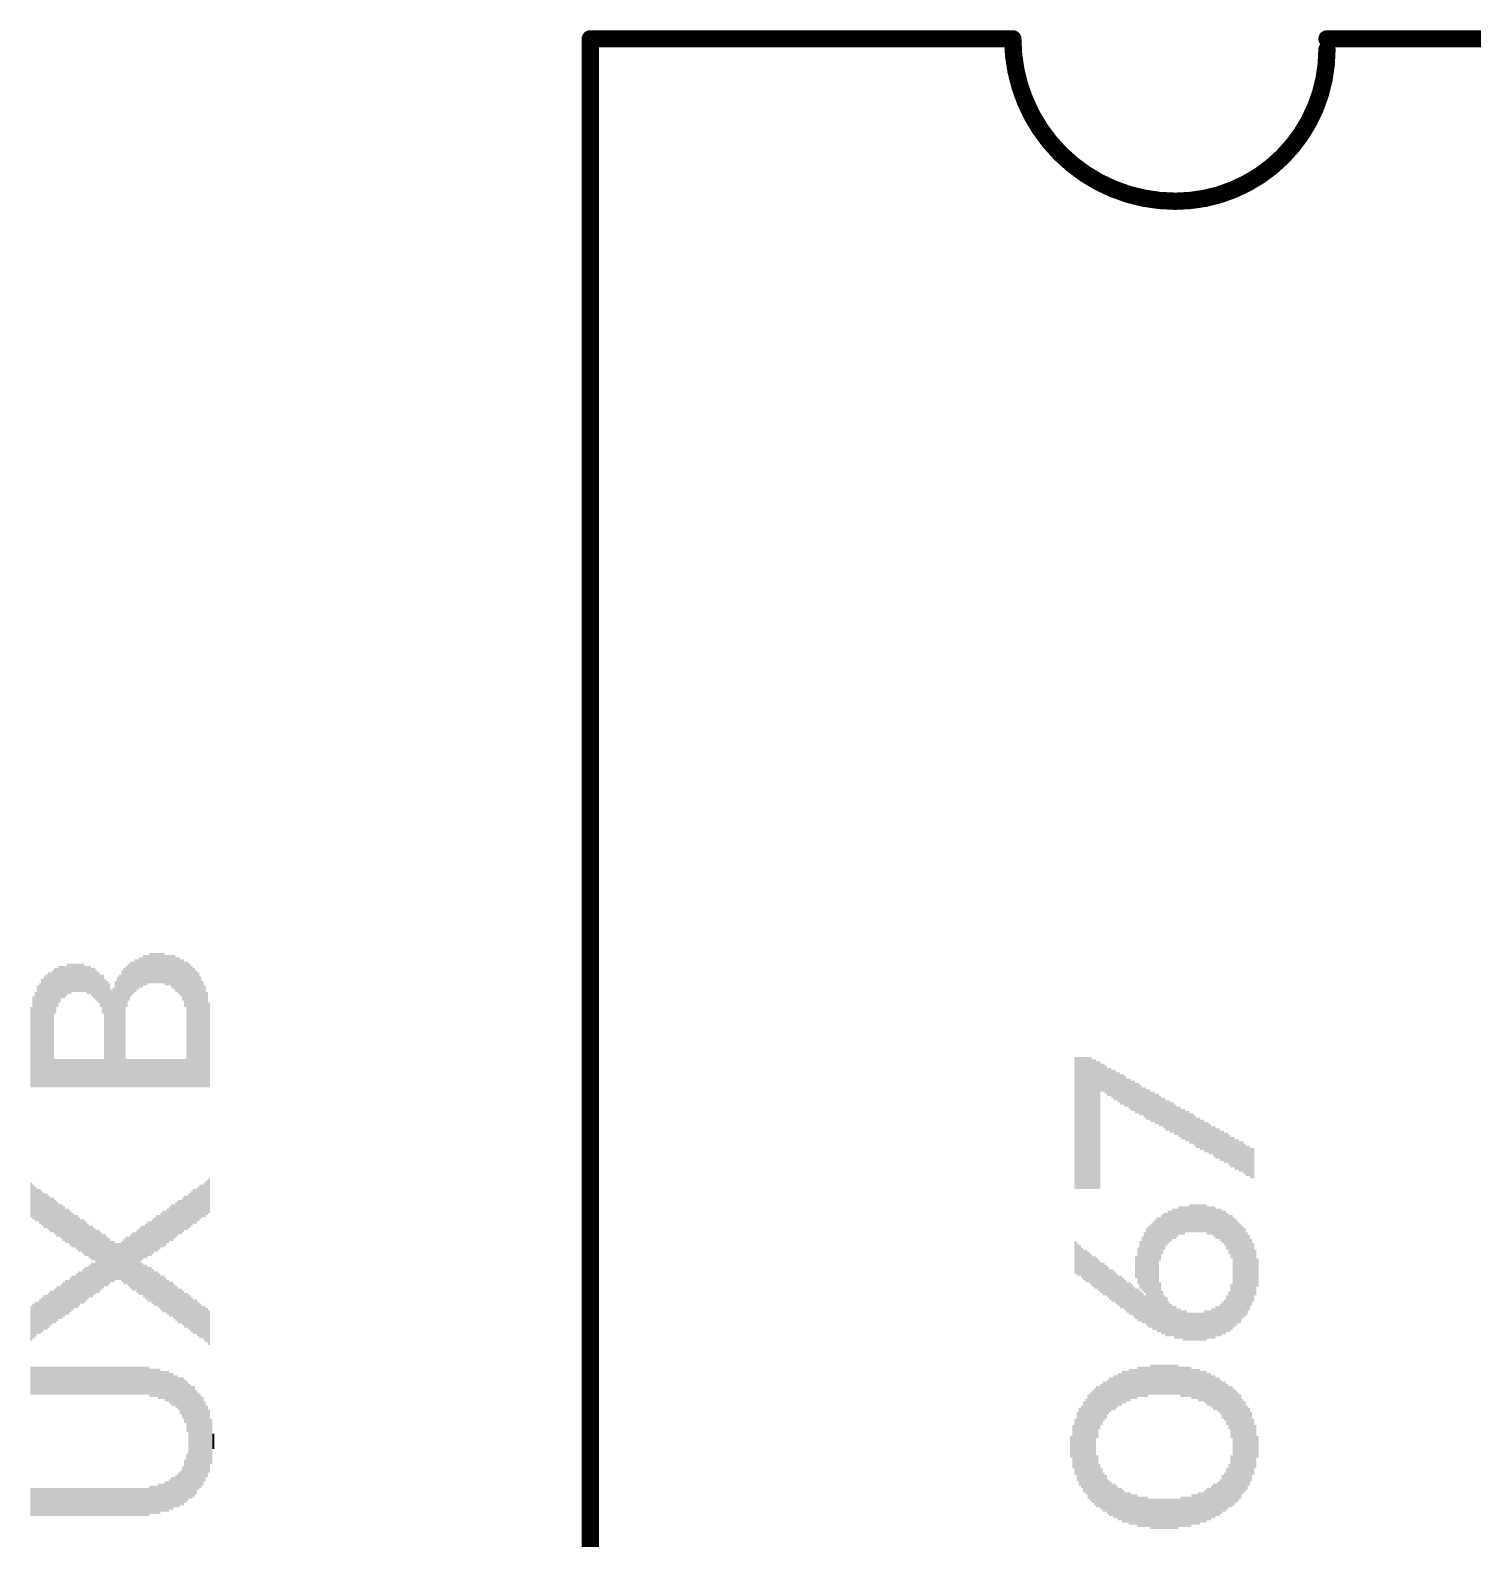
# Model space of a CAD drawing. Extents: x -5 to 130, y -14 to 61.
# Drawn here: x 51.58 to 68.49, y 24.18 to 41.88 of the extents above; entities that cross this region are included whole.
import ezdxf

# ---------------------------------------------------------------- set-up
doc = ezdxf.new("R2010")
doc.units = 0
doc.layers.add('21', color=251, linetype='CONTINUOUS')

# ---------------------------------------------------------------- blocks, each defined once
blk = doc.blocks.new('RECT')
blk.add_solid([(-0.5, -0.5), (0.5, -0.5), (-0.5, 0.5), (0.5, 0.5)])

msp = doc.modelspace()

# ---------------------------------------------------------------- linework, layer by layer
at = {"layer": '21'}
for points, const_width in [([(58.142, 10.025), (58.142, 41.775)], 0.2032), ([(58.142, 41.775), (63.095, 41.775)], 0.2032), ([(66.778, 41.775), (71.858, 41.775)], 0.2032), ([(66.778, 41.648), (66.778, 41.775)], 0.127)]:
    msp.add_lwpolyline(points, dxfattribs=dict(at, const_width=const_width))
for points, const_width in [([(58.1928, 41.775, 1), (58.0912, 41.775)], 0.1016), ([(58.142, 41.8258, 1), (58.142, 41.7242)], 0.1016), ([(63.095, 41.775, 0.4142), (65, 39.87)], 0.2032), ([(63.1458, 41.775, 1), (63.0442, 41.775)], 0.1016), ([(63.095, 41.7242, 1), (63.095, 41.8258)], 0.1016), ([(66.778, 41.8258, 1), (66.778, 41.7242)], 0.1016), ([(66.8098, 41.775, 1), (66.7463, 41.775)], 0.0635), ([(65, 39.87, 0.4142), (66.778, 41.648)], 0.2032), ([(66.8288, 41.648, 1), (66.7272, 41.648)], 0.1016), ([(66.7463, 41.648, 1), (66.8098, 41.648)], 0.0635), ([(65, 39.9208, 1), (65, 39.8192)], 0.1016), ([(65, 39.8192, 1), (65, 39.9208)], 0.1016)]:
    msp.add_lwpolyline(points, format="xyb", dxfattribs=dict(at, const_width=const_width))

# ---------------------------------------------------------------- block references
at = {"layer": '21', "yscale": 0.0254, "rotation": 90}
for p, xscale in [((52.8072, 30.7858), 0.381), ((52.8326, 30.7985), 0.3556), ((52.858, 30.8239), 0.3556), ((52.8834, 30.8239), 0.3556), ((52.9088, 30.8493), 0.3556), ((52.9342, 30.8493), 0.3556), ((52.9596, 30.862), 0.3302), ((52.985, 30.8747), 0.3556), ((53.0104, 30.8747), 0.3556), ((53.0358, 30.8747), 0.3556), ((53.0612, 30.8747), 0.3556), ((53.0866, 30.8747), 0.3556), ((53.112, 30.8747), 0.3556), ((53.1374, 30.8747), 0.3556), ((53.1628, 30.8493), 0.3556), ((53.1882, 30.8493), 0.3556), ((53.2136, 30.8493), 0.3556), ((53.239, 30.8366), 0.381), ((53.2644, 30.8239), 0.4064), ((53.2898, 30.7985), 0.4064), ((53.3152, 30.7858), 0.4318), ((53.3406, 30.7604), 0.4318), ((53.366, 30.735), 0.4826), ((51.7658, 30.1381), 1.3208), ((51.7912, 30.1508), 1.3462), ((51.8166, 30.1508), 1.3462), ((51.842, 30.1635), 1.3716), ((51.8674, 30.608), 0.5334), ((51.8928, 30.6461), 0.4572), ((51.9182, 30.6842), 0.4318), ((51.9436, 30.7096), 0.381), ((51.969, 30.7096), 0.381), ((51.9944, 30.7223), 0.3556), ((52.0198, 30.7477), 0.3556), ((52.0452, 30.7477), 0.3556), ((52.0706, 30.7604), 0.3302), ((52.096, 30.7604), 0.3302), ((52.1214, 30.7604), 0.3302), ((52.1468, 30.7604), 0.3302), ((52.1722, 30.7604), 0.3302), ((52.1976, 30.7604), 0.3302), ((52.223, 30.7477), 0.3048), ((52.2484, 30.735), 0.3302), ((52.2738, 30.735), 0.3302), ((52.2992, 30.7096), 0.3302), ((52.3246, 30.6969), 0.3556), ((52.35, 30.6715), 0.3556), ((52.3754, 30.6461), 0.3556), ((52.4008, 30.608), 0.381), ((52.4262, 30.5699), 0.4572), ((52.6294, 30.1381), 1.3208), ((52.6548, 30.1635), 1.3716), ((52.6802, 30.1762), 1.397), ((52.7056, 30.6588), 0.4826), ((52.731, 30.7096), 0.4318), ((52.7564, 30.7477), 0.4064), ((52.7818, 30.7604), 0.381), ((53.3914, 30.6842), 0.5334), ((53.4168, 30.2143), 1.4732), ((53.4422, 30.2016), 1.4478), ((53.4676, 30.1889), 1.4224), ((53.493, 30.1762), 1.397), ((53.5184, 30.1635), 1.3716), ((53.5438, 30.1508), 1.3462), ((51.6642, 30.0746), 1.1938), ((51.6896, 30.0873), 1.2192), ((51.715, 30.1127), 1.27), ((51.7404, 30.1254), 1.2954), ((52.4516, 30.1127), 1.27), ((52.477, 30.1), 1.2446), ((52.5024, 30.0873), 1.2192), ((52.5278, 30.0492), 1.143), ((52.5532, 30.0619), 1.1684), ((52.5786, 30.1), 1.2446), ((52.604, 30.1254), 1.2954), ((53.5692, 30.1254), 1.2954), ((53.5946, 30.1), 1.2446), ((53.62, 30.0746), 1.1938), ((51.6134, 30.0111), 1.0668), ((51.6388, 30.0365), 1.1176), ((53.6454, 30.0365), 1.1176), ((53.6708, 29.973), 0.9906), ((51.588, 29.9476), 0.9398), ((51.8674, 29.6428), 0.3302), ((51.8928, 29.6428), 0.3302), ((51.9182, 29.6428), 0.3302), ((51.9436, 29.6428), 0.3302), ((51.969, 29.6428), 0.3302), ((51.9944, 29.6428), 0.3302), ((52.0198, 29.6428), 0.3302), ((52.0452, 29.6428), 0.3302), ((52.0706, 29.6428), 0.3302), ((52.096, 29.6428), 0.3302), ((52.1214, 29.6428), 0.3302), ((52.1468, 29.6428), 0.3302), ((52.1722, 29.6428), 0.3302), ((52.1976, 29.6428), 0.3302), ((52.223, 29.6428), 0.3302), ((52.2484, 29.6428), 0.3302), ((52.2738, 29.6428), 0.3302), ((52.2992, 29.6428), 0.3302), ((52.3246, 29.6428), 0.3302), ((52.35, 29.6428), 0.3302), ((52.3754, 29.6428), 0.3302), ((52.4008, 29.6428), 0.3302), ((52.4262, 29.6428), 0.3302), ((52.7056, 29.6428), 0.3302), ((52.731, 29.6428), 0.3302), ((52.7564, 29.6428), 0.3302), ((52.7818, 29.6428), 0.3302), ((52.8072, 29.6428), 0.3302), ((52.8326, 29.6428), 0.3302), ((52.858, 29.6428), 0.3302), ((52.8834, 29.6428), 0.3302), ((52.9088, 29.6428), 0.3302), ((52.9342, 29.6428), 0.3302), ((52.9596, 29.6428), 0.3302), ((52.985, 29.6428), 0.3302), ((53.0104, 29.6428), 0.3302), ((53.0358, 29.6428), 0.3302), ((53.0612, 29.6428), 0.3302), ((53.0866, 29.6428), 0.3302), ((53.112, 29.6428), 0.3302), ((53.1374, 29.6428), 0.3302), ((53.1628, 29.6428), 0.3302), ((53.1882, 29.6428), 0.3302), ((53.2136, 29.6428), 0.3302), ((53.239, 29.6428), 0.3302), ((53.2644, 29.6428), 0.3302), ((53.2898, 29.6428), 0.3302), ((53.3152, 29.6428), 0.3302), ((53.3406, 29.6428), 0.3302), ((53.366, 29.6428), 0.3302), ((53.3914, 29.6428), 0.3302), ((63.8302, 29.0576), 1.5494), ((63.8556, 29.0576), 1.5494), ((63.881, 29.0576), 1.5494), ((63.9064, 29.0576), 1.5494), ((63.9318, 29.0576), 1.5494), ((63.9572, 29.0576), 1.5494), ((63.9826, 29.0576), 1.5494), ((64.008, 29.0576), 1.5494), ((64.0334, 29.0449), 1.524), ((64.0588, 29.0449), 1.524), ((64.0842, 29.0322), 1.4986), ((64.1096, 29.0322), 1.4986), ((64.135, 29.591), 0.3302), ((64.1604, 29.591), 0.3302), ((64.1858, 29.5656), 0.3302), ((64.2112, 29.5402), 0.3302), ((64.2366, 29.5402), 0.3302), ((64.262, 29.5148), 0.3302), ((64.2874, 29.5021), 0.3556), ((64.3128, 29.4894), 0.3302), ((64.3382, 29.4767), 0.3556), ((64.3636, 29.4513), 0.3556), ((64.389, 29.4513), 0.3556), ((64.4144, 29.4259), 0.3556), ((64.4398, 29.4132), 0.3302), ((64.4652, 29.4005), 0.3556), ((64.4906, 29.3751), 0.3556), ((64.516, 29.3751), 0.3556), ((64.5414, 29.3497), 0.3556), ((64.5668, 29.3497), 0.3556), ((64.5922, 29.3243), 0.3556), ((64.6176, 29.3116), 0.3302), ((64.643, 29.2989), 0.3556), ((64.6684, 29.2735), 0.3556), ((64.6938, 29.2735), 0.3556), ((64.7192, 29.2481), 0.3556), ((64.7446, 29.2481), 0.3556), ((64.77, 29.2227), 0.3556), ((64.7954, 29.2227), 0.3556), ((64.8208, 29.1973), 0.3556), ((64.8462, 29.1846), 0.3302), ((64.8716, 29.1719), 0.3556), ((64.897, 29.1465), 0.3556), ((64.9224, 29.1465), 0.3556), ((64.9478, 29.1211), 0.3556), ((64.9732, 29.1211), 0.3556), ((64.9986, 29.0957), 0.3556), ((65.024, 29.083), 0.3302), ((65.0494, 29.0703), 0.3556), ((65.0748, 29.0449), 0.3556), ((65.1002, 29.0449), 0.3556), ((65.1256, 29.0195), 0.3556), ((65.151, 29.0195), 0.3556), ((65.1764, 28.9941), 0.3556), ((65.2018, 28.9941), 0.3556), ((65.2272, 28.9687), 0.3556), ((65.2526, 28.9433), 0.3556), ((65.278, 28.9433), 0.3556), ((65.3034, 28.9179), 0.3556), ((65.3288, 28.9179), 0.3556), ((65.3542, 28.8925), 0.3556), ((65.3796, 28.8925), 0.3556), ((65.405, 28.8671), 0.3556), ((65.4304, 28.8544), 0.3302), ((65.4558, 28.8417), 0.3556), ((65.4812, 28.8163), 0.3556), ((65.5066, 28.8163), 0.3556), ((65.532, 28.7909), 0.3556), ((65.5574, 28.7909), 0.3556), ((65.5828, 28.7655), 0.3556), ((65.6082, 28.7655), 0.3556), ((65.6336, 28.7401), 0.3556), ((65.659, 28.7147), 0.3556), ((65.6844, 28.7147), 0.3556), ((65.7098, 28.6893), 0.3556), ((65.7352, 28.6893), 0.3556), ((65.7606, 28.6639), 0.3556), ((65.786, 28.6639), 0.3556), ((65.8114, 28.6385), 0.3556), ((65.8368, 28.6131), 0.3556), ((65.8622, 28.6131), 0.3556), ((65.8876, 28.5877), 0.3556), ((65.913, 28.5877), 0.3556), ((51.588, 28.1569), 0.4064), ((51.6134, 28.1315), 0.4064), ((53.5692, 28.1315), 0.4064), ((53.5946, 28.1442), 0.381), ((53.62, 28.1569), 0.4064), ((53.6454, 28.1823), 0.4064), ((53.6708, 28.2077), 0.4064), ((51.6388, 28.1061), 0.4064), ((51.6642, 28.0934), 0.381), ((51.6896, 28.0807), 0.4064), ((51.715, 28.0553), 0.4064), ((51.7404, 28.0299), 0.4064), ((51.7658, 28.0299), 0.4064), ((51.7912, 28.0045), 0.4064), ((51.8166, 27.9791), 0.4064), ((51.842, 27.9791), 0.4064), ((51.8674, 27.9537), 0.4064), ((53.3152, 27.9537), 0.4064), ((53.3406, 27.9537), 0.4064), ((53.366, 27.9791), 0.4064), ((53.3914, 28.0045), 0.4064), ((53.4168, 28.0045), 0.4064), ((53.4422, 28.0299), 0.4064), ((53.4676, 28.0553), 0.4064), ((53.493, 28.0807), 0.4064), ((53.5184, 28.0807), 0.4064), ((53.5438, 28.1061), 0.4064), ((51.8928, 27.9283), 0.4064), ((51.9182, 27.9156), 0.381), ((51.9436, 27.9029), 0.4064), ((51.969, 27.8775), 0.4064), ((51.9944, 27.8521), 0.4064), ((52.0198, 27.8521), 0.4064), ((52.0452, 27.8267), 0.4064), ((52.0706, 27.8013), 0.4064), ((52.096, 27.7886), 0.381), ((52.1214, 27.7759), 0.4064), ((53.0612, 27.7632), 0.4318), ((53.0866, 27.7759), 0.4064), ((53.112, 27.8013), 0.4064), ((53.1374, 27.814), 0.4318), ((53.1628, 27.8267), 0.4064), ((53.1882, 27.8521), 0.4064), ((53.2136, 27.8775), 0.4064), ((53.239, 27.8902), 0.4318), ((53.2644, 27.9029), 0.4064), ((53.2898, 27.9283), 0.4064), ((64.8462, 27.7495), 0.4572), ((64.8716, 27.7876), 0.4318), ((64.897, 27.813), 0.381), ((64.9224, 27.8384), 0.381), ((64.9478, 27.8511), 0.3556), ((64.9732, 27.8765), 0.3556), ((64.9986, 27.8765), 0.3556), ((65.024, 27.8892), 0.3302), ((65.0494, 27.9146), 0.3302), ((65.0748, 27.9146), 0.3302), ((65.1002, 27.9146), 0.3302), ((65.1256, 27.9273), 0.3048), ((65.151, 27.9273), 0.3048), ((65.1764, 27.94), 0.3302), ((65.2018, 27.94), 0.3302), ((65.2272, 27.94), 0.3302), ((65.2526, 27.94), 0.3302), ((65.278, 27.94), 0.3302), ((65.3034, 27.94), 0.3302), ((65.3288, 27.94), 0.3302), ((65.3542, 27.94), 0.3302), ((65.3796, 27.9146), 0.3302), ((65.405, 27.9146), 0.3302), ((65.4304, 27.9146), 0.3302), ((65.4558, 27.9019), 0.3556), ((65.4812, 27.8765), 0.3556), ((65.5066, 27.8765), 0.3556), ((65.532, 27.8638), 0.381), ((65.5574, 27.8384), 0.381), ((65.5828, 27.8257), 0.4064), ((65.6082, 27.7876), 0.4318), ((65.6336, 27.7495), 0.4572), ((65.659, 27.7241), 0.508), ((52.1468, 27.7505), 0.4064), ((52.1722, 27.7378), 0.381), ((52.1976, 27.7251), 0.4064), ((52.223, 27.6997), 0.4064), ((52.2484, 27.687), 0.381), ((52.2738, 27.6616), 0.381), ((52.2992, 27.6489), 0.4064), ((52.3246, 27.6362), 0.381), ((52.35, 27.433), 0.7366), ((52.3754, 27.433), 0.7366), ((52.8326, 27.433), 0.7366), ((52.858, 27.433), 0.7874), ((52.8834, 27.6489), 0.4064), ((52.9088, 27.6616), 0.381), ((52.9342, 27.6743), 0.4064), ((52.9596, 27.6997), 0.4064), ((52.985, 27.6997), 0.4064), ((53.0104, 27.7251), 0.4064), ((53.0358, 27.7505), 0.4064), ((64.6684, 27.2542), 1.143), ((64.6938, 27.2542), 1.1938), ((64.7192, 27.2669), 1.2192), ((64.7446, 27.2669), 1.27), ((64.77, 27.2796), 1.2954), ((64.7954, 27.2796), 1.3462), ((64.8208, 27.6987), 0.508), ((65.6844, 27.305), 1.2954), ((65.7098, 27.305), 1.2446), ((65.7352, 27.305), 1.1938), ((65.7606, 27.2923), 1.1684), ((65.786, 27.305), 1.0922), ((65.8114, 27.305), 1.0414), ((52.4008, 27.433), 0.6858), ((52.4262, 27.433), 0.635), ((52.4516, 27.4457), 0.6096), ((52.477, 27.433), 0.5842), ((52.5024, 27.433), 0.5334), ((52.5278, 27.433), 0.4826), ((52.5532, 27.433), 0.4826), ((52.5786, 27.433), 0.4318), ((52.604, 27.433), 0.4318), ((52.6294, 27.433), 0.4318), ((52.6548, 27.433), 0.4826), ((52.6802, 27.433), 0.5334), ((52.7056, 27.4457), 0.5588), ((52.731, 27.433), 0.5842), ((52.7564, 27.433), 0.635), ((52.7818, 27.433), 0.6858), ((52.8072, 27.433), 0.6858), ((63.8302, 27.4828), 0.381), ((63.8556, 27.4574), 0.381), ((63.881, 27.4447), 0.3556), ((64.5922, 27.3939), 0.5588), ((64.6176, 27.4066), 0.635), ((64.643, 27.4193), 0.7112), ((65.8368, 27.2923), 0.9652), ((65.8622, 27.305), 0.889), ((65.8876, 27.305), 0.7874), ((65.913, 27.305), 0.6858), ((63.9064, 27.4193), 0.3556), ((63.9318, 27.3939), 0.3556), ((63.9572, 27.3812), 0.381), ((63.9826, 27.3685), 0.3556), ((64.008, 27.3431), 0.3556), ((64.0334, 27.3177), 0.3556), ((64.0588, 27.305), 0.381), ((64.0842, 27.2923), 0.3556), ((64.1096, 27.2669), 0.3556), ((64.5414, 27.3685), 0.254), ((64.5668, 27.3812), 0.4318), ((65.9384, 27.305), 0.5334), ((65.9638, 27.305), 0.3302), ((52.0706, 27.0647), 0.4064), ((52.096, 27.0774), 0.381), ((52.1214, 27.0901), 0.4064), ((52.1468, 27.1155), 0.4064), ((52.1722, 27.1282), 0.381), ((52.1976, 27.1409), 0.4064), ((52.223, 27.1663), 0.4064), ((52.2484, 27.179), 0.381), ((52.2738, 27.2044), 0.381), ((52.2992, 27.2171), 0.4064), ((52.3246, 27.2298), 0.381), ((52.8834, 27.2298), 0.381), ((52.9088, 27.2044), 0.381), ((52.9342, 27.1917), 0.4064), ((52.9596, 27.1663), 0.4064), ((52.985, 27.1663), 0.4064), ((53.0104, 27.1409), 0.4064), ((53.0358, 27.1155), 0.4064), ((53.0612, 27.1155), 0.4064), ((53.0866, 27.0901), 0.4064), ((53.112, 27.0647), 0.4064), ((53.1374, 27.052), 0.4318), ((64.135, 27.2415), 0.3556), ((64.1604, 27.2288), 0.381), ((64.1858, 27.2161), 0.3556), ((64.2112, 27.1907), 0.3556), ((64.2366, 27.1653), 0.3556), ((64.262, 27.1526), 0.381), ((64.2874, 27.1399), 0.3556), ((64.3128, 27.1145), 0.3556), ((64.3382, 27.0891), 0.3556), ((64.3636, 27.0764), 0.381), ((51.8166, 26.8869), 0.4064), ((51.842, 26.8996), 0.381), ((51.8674, 26.9123), 0.4064), ((51.8928, 26.9377), 0.4064), ((51.9182, 26.9504), 0.381), ((51.9436, 26.9631), 0.4064), ((51.969, 26.9885), 0.4064), ((51.9944, 27.0139), 0.4064), ((52.0198, 27.0139), 0.4064), ((52.0452, 27.0393), 0.4064), ((53.1628, 27.0393), 0.4064), ((53.1882, 27.0139), 0.4064), ((53.2136, 26.9885), 0.4064), ((53.239, 26.9885), 0.4064), ((53.2644, 26.9631), 0.4064), ((53.2898, 26.9377), 0.4064), ((53.3152, 26.9123), 0.4064), ((53.3406, 26.9123), 0.4064), ((53.366, 26.8869), 0.4064), ((64.389, 27.0637), 0.3556), ((64.4144, 27.0383), 0.3556), ((64.4398, 27.0129), 0.3556), ((64.4652, 27.0002), 0.381), ((64.4906, 26.9875), 0.3556), ((64.516, 26.9621), 0.3556), ((64.5414, 26.9367), 0.3556), ((64.5668, 26.924), 0.381), ((64.5922, 26.9113), 0.3556), ((64.8208, 26.8986), 0.5842), ((64.8462, 26.8351), 0.508), ((65.6336, 26.8478), 0.4826), ((65.659, 26.8986), 0.5334), ((51.588, 26.7091), 0.4064), ((51.6134, 26.7345), 0.4064), ((51.6388, 26.7599), 0.4064), ((51.6642, 26.7726), 0.381), ((51.6896, 26.7853), 0.4064), ((51.715, 26.8107), 0.4064), ((51.7404, 26.8361), 0.4064), ((51.7658, 26.8361), 0.4064), ((51.7912, 26.8615), 0.4064), ((53.3914, 26.8615), 0.4064), ((53.4168, 26.8615), 0.4064), ((53.4422, 26.8361), 0.4064), ((53.4676, 26.8107), 0.4064), ((53.493, 26.7853), 0.4064), ((53.5184, 26.7853), 0.4064), ((53.5438, 26.7599), 0.4064), ((53.5692, 26.7345), 0.4064), ((53.5946, 26.7218), 0.381), ((53.62, 26.7091), 0.4064), ((64.6176, 26.8859), 0.3556), ((64.643, 26.8732), 0.3302), ((64.8716, 26.8097), 0.4572), ((64.897, 26.7843), 0.4572), ((64.9224, 26.7589), 0.4064), ((64.9478, 26.7462), 0.381), ((64.9732, 26.7335), 0.3556), ((64.9986, 26.7208), 0.381), ((65.4812, 26.7335), 0.3556), ((65.5066, 26.7335), 0.3556), ((65.532, 26.7462), 0.381), ((65.5574, 26.7716), 0.381), ((65.5828, 26.7843), 0.4064), ((65.6082, 26.8224), 0.4318), ((53.6454, 26.6837), 0.4064), ((53.6708, 26.6583), 0.4064), ((65.024, 26.7081), 0.3556), ((65.0494, 26.7081), 0.3556), ((65.0748, 26.6954), 0.3302), ((65.1002, 26.6827), 0.3556), ((65.1256, 26.6827), 0.3556), ((65.151, 26.67), 0.3302), ((65.1764, 26.67), 0.3302), ((65.2018, 26.67), 0.3302), ((65.2272, 26.67), 0.3302), ((65.2526, 26.67), 0.3302), ((65.278, 26.67), 0.3302), ((65.3034, 26.67), 0.3302), ((65.3288, 26.67), 0.3302), ((65.3542, 26.6827), 0.3556), ((65.3796, 26.6954), 0.3302), ((65.405, 26.6954), 0.3302), ((65.4304, 26.7081), 0.3556), ((65.4558, 26.7081), 0.3556), ((51.588, 26.036), 0.3302), ((51.6134, 26.036), 0.3302), ((51.6388, 26.036), 0.3302), ((51.6642, 26.036), 0.3302), ((51.6896, 26.036), 0.3302), ((51.715, 26.036), 0.3302), ((51.7404, 26.036), 0.3302), ((51.7658, 26.036), 0.3302), ((51.7912, 26.036), 0.3302), ((51.8166, 26.036), 0.3302), ((51.842, 26.036), 0.3302), ((51.8674, 26.036), 0.3302), ((51.8928, 26.036), 0.3302), ((51.9182, 26.036), 0.3302), ((51.9436, 26.036), 0.3302), ((51.969, 26.036), 0.3302), ((51.9944, 26.036), 0.3302), ((52.0198, 26.036), 0.3302), ((52.0452, 26.036), 0.3302), ((52.0706, 26.036), 0.3302), ((52.096, 26.036), 0.3302), ((52.1214, 26.036), 0.3302), ((52.1468, 26.036), 0.3302), ((52.1722, 26.036), 0.3302), ((52.1976, 26.036), 0.3302), ((52.223, 26.036), 0.3302), ((52.2484, 26.036), 0.3302), ((52.2738, 26.036), 0.3302), ((52.2992, 26.036), 0.3302), ((52.3246, 26.036), 0.3302), ((52.35, 26.036), 0.3302), ((52.3754, 26.036), 0.3302), ((52.4008, 26.036), 0.3302), ((52.4262, 26.036), 0.3302), ((52.4516, 26.036), 0.3302), ((52.477, 26.036), 0.3302), ((52.5024, 26.036), 0.3302), ((52.5278, 26.036), 0.3302), ((52.5532, 26.036), 0.3302), ((52.5786, 26.036), 0.3302), ((52.604, 26.036), 0.3302), ((52.6294, 26.036), 0.3302), ((52.6548, 26.036), 0.3302), ((52.6802, 26.036), 0.3302), ((52.7056, 26.036), 0.3302), ((52.731, 26.036), 0.3302), ((52.7564, 26.036), 0.3302), ((52.7818, 26.036), 0.3302), ((52.8072, 26.036), 0.3302), ((52.8326, 26.036), 0.3302), ((52.858, 26.036), 0.3302), ((52.8834, 26.036), 0.3302), ((52.9088, 26.036), 0.3302), ((52.9342, 26.036), 0.3302), ((52.9596, 26.036), 0.3302), ((64.5668, 26.0223), 0.3556), ((64.5922, 26.0223), 0.3556), ((64.6176, 26.0223), 0.3556), ((64.643, 26.0223), 0.3556), ((64.6684, 26.0223), 0.3556), ((64.6938, 26.035), 0.3302), ((64.7192, 26.0477), 0.3556), ((64.7446, 26.0477), 0.3556), ((64.77, 26.0477), 0.3556), ((64.7954, 26.0477), 0.3556), ((64.8208, 26.0477), 0.3556), ((64.8462, 26.0477), 0.3556), ((64.8716, 26.0477), 0.3556), ((64.897, 26.0477), 0.3556), ((64.9224, 26.0477), 0.3556), ((64.9478, 26.0477), 0.3556), ((64.9732, 26.0477), 0.3556), ((64.9986, 26.0477), 0.3556), ((65.024, 26.0477), 0.3556), ((65.0494, 26.035), 0.3302), ((65.0748, 26.0223), 0.3556), ((65.1002, 26.0223), 0.3556), ((65.1256, 26.0223), 0.3556), ((65.151, 26.0223), 0.3556), ((65.1764, 26.0223), 0.3556), ((52.985, 26.0106), 0.3302), ((53.0104, 26.0106), 0.3302), ((53.0358, 26.0106), 0.3302), ((53.0612, 26.0106), 0.3302), ((53.0866, 25.9979), 0.3556), ((53.112, 25.9852), 0.3302), ((53.1374, 25.9852), 0.3302), ((53.1628, 25.9725), 0.3556), ((53.1882, 25.9725), 0.3556), ((53.2136, 25.9471), 0.3556), ((53.239, 25.9344), 0.381), ((53.2644, 25.9217), 0.3556), ((53.2898, 25.909), 0.381), ((53.3152, 25.8836), 0.381), ((53.3406, 25.8582), 0.4318), ((53.366, 25.8328), 0.4826), ((53.3914, 25.7947), 0.508), ((53.4168, 25.7312), 0.5842), ((64.1604, 25.7937), 0.4572), ((64.1858, 25.8064), 0.4318), ((64.2112, 25.8445), 0.4064), ((64.2366, 25.8699), 0.4064), ((64.262, 25.8826), 0.381), ((64.2874, 25.8953), 0.4064), ((64.3128, 25.908), 0.381), ((64.3382, 25.9334), 0.381), ((64.3636, 25.9334), 0.381), ((64.389, 25.9588), 0.381), ((64.4144, 25.9588), 0.381), ((64.4398, 25.9715), 0.3556), ((64.4652, 25.9842), 0.381), ((64.4906, 25.9969), 0.3556), ((64.516, 25.9969), 0.3556), ((64.5414, 25.9969), 0.3556), ((65.2018, 25.9969), 0.3556), ((65.2272, 25.9969), 0.3556), ((65.2526, 25.9969), 0.3556), ((65.278, 25.9842), 0.381), ((65.3034, 25.9715), 0.3556), ((65.3288, 25.9715), 0.3556), ((65.3542, 25.9588), 0.381), ((65.3796, 25.9334), 0.381), ((65.405, 25.9334), 0.381), ((65.4304, 25.908), 0.381), ((65.4558, 25.8953), 0.4064), ((65.4812, 25.8826), 0.381), ((65.5066, 25.8699), 0.4064), ((65.532, 25.8445), 0.4064), ((65.5574, 25.8064), 0.4318), ((65.5828, 25.7937), 0.4572), ((53.4422, 25.3248), 1.3462), ((53.4676, 25.3121), 1.3208), ((53.493, 25.3248), 1.2954), ((53.5184, 25.3121), 1.2192), ((53.5438, 25.3248), 1.143), ((53.5692, 25.3248), 1.0922), ((53.5946, 25.3248), 1.0414), ((63.9826, 25.2603), 1.2192), ((64.008, 25.2603), 1.27), ((64.0334, 25.2603), 1.3208), ((64.0588, 25.2603), 1.3716), ((64.0842, 25.6667), 0.6096), ((64.1096, 25.7175), 0.508), ((64.135, 25.7556), 0.4826), ((65.6082, 25.7556), 0.4826), ((65.6336, 25.7175), 0.508), ((65.659, 25.6667), 0.6096), ((65.6844, 25.2603), 1.3716), ((65.7098, 25.2603), 1.3208), ((65.7352, 25.2603), 1.27), ((65.7606, 25.2603), 1.2192), ((53.62, 25.3248), 0.9398), ((53.6454, 25.3248), 0.8382), ((53.6708, 25.3248), 0.7366), ((63.8556, 25.2603), 0.8128), ((63.881, 25.2603), 0.9144), ((63.9064, 25.2603), 0.9652), ((63.9318, 25.2603), 1.0668), ((63.9572, 25.2603), 1.1176), ((65.786, 25.2603), 1.1176), ((65.8114, 25.2603), 1.0668), ((65.8368, 25.2476), 0.9906), ((65.8622, 25.2603), 0.9144), ((65.8876, 25.2603), 0.8128), ((53.6962, 25.3248), 0.5334), ((63.8048, 25.2603), 0.508), ((63.8302, 25.2603), 0.6604), ((65.913, 25.2603), 0.6604), ((65.9384, 25.2603), 0.508), ((53.7216, 25.3248), 0.1778), ((63.7794, 25.2603), 0.254), ((65.9638, 25.2603), 0.254), ((53.4168, 24.9057), 0.5588), ((64.0842, 24.8539), 0.6096), ((65.659, 24.8539), 0.6096), ((53.3152, 24.7533), 0.4064), ((53.3406, 24.7787), 0.4064), ((53.366, 24.8041), 0.4572), ((53.3914, 24.8549), 0.508), ((64.1096, 24.8031), 0.508), ((64.135, 24.765), 0.4826), ((64.1604, 24.7269), 0.4572), ((65.5828, 24.7269), 0.4572), ((65.6082, 24.765), 0.4826), ((65.6336, 24.8031), 0.508), ((51.588, 24.6136), 0.3302), ((51.6134, 24.6136), 0.3302), ((51.6388, 24.6136), 0.3302), ((51.6642, 24.6136), 0.3302), ((51.6896, 24.6136), 0.3302), ((51.715, 24.6136), 0.3302), ((51.7404, 24.6136), 0.3302), ((51.7658, 24.6136), 0.3302), ((51.7912, 24.6136), 0.3302), ((51.8166, 24.6136), 0.3302), ((51.842, 24.6136), 0.3302), ((51.8674, 24.6136), 0.3302), ((51.8928, 24.6136), 0.3302), ((51.9182, 24.6136), 0.3302), ((51.9436, 24.6136), 0.3302), ((51.969, 24.6136), 0.3302), ((51.9944, 24.6136), 0.3302), ((52.0198, 24.6136), 0.3302), ((52.0452, 24.6136), 0.3302), ((52.0706, 24.6136), 0.3302), ((52.096, 24.6136), 0.3302), ((52.1214, 24.6136), 0.3302), ((52.1468, 24.6136), 0.3302), ((52.1722, 24.6136), 0.3302), ((52.1976, 24.6136), 0.3302), ((52.223, 24.6136), 0.3302), ((52.2484, 24.6136), 0.3302), ((52.2738, 24.6136), 0.3302), ((52.2992, 24.6136), 0.3302), ((52.3246, 24.6136), 0.3302), ((52.35, 24.6136), 0.3302), ((52.3754, 24.6136), 0.3302), ((52.4008, 24.6136), 0.3302), ((52.4262, 24.6136), 0.3302), ((52.4516, 24.6136), 0.3302), ((52.477, 24.6136), 0.3302), ((52.5024, 24.6136), 0.3302), ((52.5278, 24.6136), 0.3302), ((52.5532, 24.6136), 0.3302), ((52.5786, 24.6136), 0.3302), ((52.604, 24.6136), 0.3302), ((52.6294, 24.6136), 0.3302), ((52.6548, 24.6136), 0.3302), ((52.6802, 24.6136), 0.3302), ((52.7056, 24.6136), 0.3302), ((52.731, 24.6136), 0.3302), ((52.7564, 24.6136), 0.3302), ((52.7818, 24.6136), 0.3302), ((52.8072, 24.6136), 0.3302), ((52.8326, 24.6136), 0.3302), ((52.858, 24.6136), 0.3302), ((52.8834, 24.6136), 0.3302), ((52.9088, 24.6136), 0.3302), ((52.9342, 24.6136), 0.3302), ((52.9596, 24.6136), 0.3302), ((52.985, 24.639), 0.3302), ((53.0104, 24.639), 0.3302), ((53.0358, 24.639), 0.3302), ((53.0612, 24.639), 0.3302), ((53.0866, 24.6517), 0.3556), ((53.112, 24.6644), 0.3302), ((53.1374, 24.6644), 0.3302), ((53.1628, 24.6771), 0.3556), ((53.1882, 24.6771), 0.3556), ((53.2136, 24.7025), 0.3556), ((53.239, 24.7152), 0.381), ((53.2644, 24.7279), 0.3556), ((53.2898, 24.7406), 0.381), ((64.1858, 24.7142), 0.4318), ((64.2112, 24.6761), 0.4064), ((64.2366, 24.6507), 0.4064), ((64.262, 24.638), 0.381), ((64.2874, 24.6253), 0.4064), ((64.3128, 24.6126), 0.381), ((64.3382, 24.5872), 0.381), ((64.3636, 24.5872), 0.381), ((65.3796, 24.5872), 0.381), ((65.405, 24.5872), 0.381), ((65.4304, 24.6126), 0.381), ((65.4558, 24.6253), 0.4064), ((65.4812, 24.638), 0.381), ((65.5066, 24.6507), 0.4064), ((65.532, 24.6761), 0.4064), ((65.5574, 24.7142), 0.4318), ((64.389, 24.5618), 0.381), ((64.4144, 24.5491), 0.3556), ((64.4398, 24.5491), 0.3556), ((64.4652, 24.5364), 0.381), ((64.4906, 24.5237), 0.3556), ((64.516, 24.5237), 0.3556), ((64.5414, 24.5237), 0.3556), ((64.5668, 24.4983), 0.3556), ((64.5922, 24.4983), 0.3556), ((64.6176, 24.4983), 0.3556), ((64.643, 24.4983), 0.3556), ((64.6684, 24.4983), 0.3556), ((64.6938, 24.4856), 0.3302), ((64.7192, 24.4729), 0.3556), ((64.7446, 24.4729), 0.3556), ((64.77, 24.4729), 0.3556), ((64.7954, 24.4729), 0.3556), ((64.8208, 24.4729), 0.3556), ((64.8462, 24.4729), 0.3556), ((64.8716, 24.4729), 0.3556), ((64.897, 24.4729), 0.3556), ((64.9224, 24.4729), 0.3556), ((64.9478, 24.4729), 0.3556), ((64.9732, 24.4729), 0.3556), ((64.9986, 24.4729), 0.3556), ((65.024, 24.4729), 0.3556), ((65.0494, 24.4856), 0.3302), ((65.0748, 24.4983), 0.3556), ((65.1002, 24.4983), 0.3556), ((65.1256, 24.4983), 0.3556), ((65.151, 24.4983), 0.3556), ((65.1764, 24.4983), 0.3556), ((65.2018, 24.5237), 0.3556), ((65.2272, 24.5237), 0.3556), ((65.2526, 24.5237), 0.3556), ((65.278, 24.5364), 0.381), ((65.3034, 24.5491), 0.3556), ((65.3288, 24.5491), 0.3556), ((65.3542, 24.5618), 0.381)]:
    msp.add_blockref('RECT', p, dxfattribs=dict(at, xscale=xscale))

doc.saveas('drawing.dxf')
